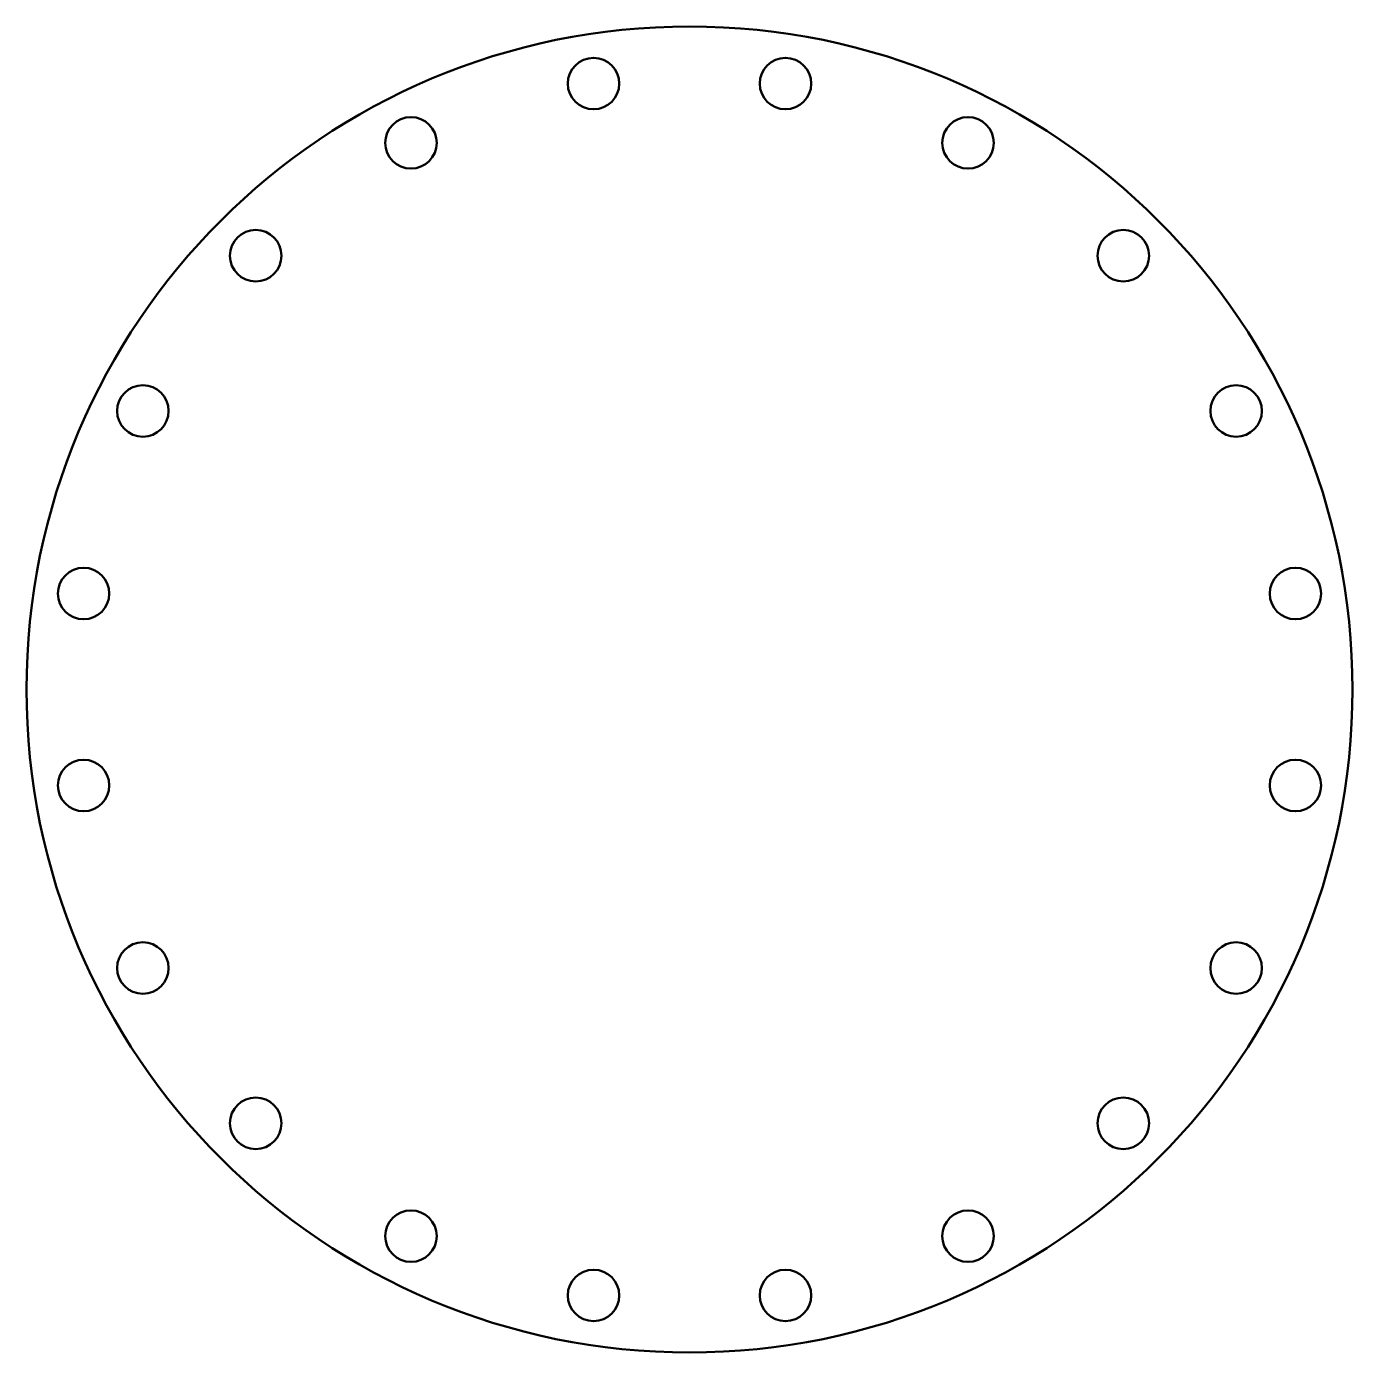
# Model space of a CAD drawing. Header units: millimetres. Extents: x 0 to 670, y 0 to 670.
import ezdxf

# ---------------------------------------------------------------- set-up
doc = ezdxf.new("R2010")
doc.units = ezdxf.units.MM
doc.layers.add('IV_INTERIOR_PROFILES', color=7, linetype='Continuous', lineweight=50)
doc.layers.add('IV_OUTER_PROFILE', color=7, linetype='Continuous', lineweight=50)

msp = doc.modelspace()

# ---------------------------------------------------------------- linework, layer by layer
at = {"layer": 'IV_INTERIOR_PROFILES'}
for centre in [(286.51, 641.18), (383.49, 641.18), (194.26, 611.21), (475.74, 611.21), (115.8, 554.2), (554.2, 554.2), (58.79, 475.74), (611.21, 475.74), (28.82, 383.49), (641.18, 383.49), (28.82, 286.51), (641.18, 286.51), (58.79, 194.26), (611.21, 194.26), (115.8, 115.8), (554.2, 115.8), (194.26, 58.79), (475.74, 58.79), (286.51, 28.82), (383.49, 28.82)]:
    msp.add_circle(centre, 13, dxfattribs=at)
at = {"layer": 'IV_OUTER_PROFILE'}
msp.add_circle((335, 335), 335, dxfattribs=at)

doc.saveas('drawing.dxf')
